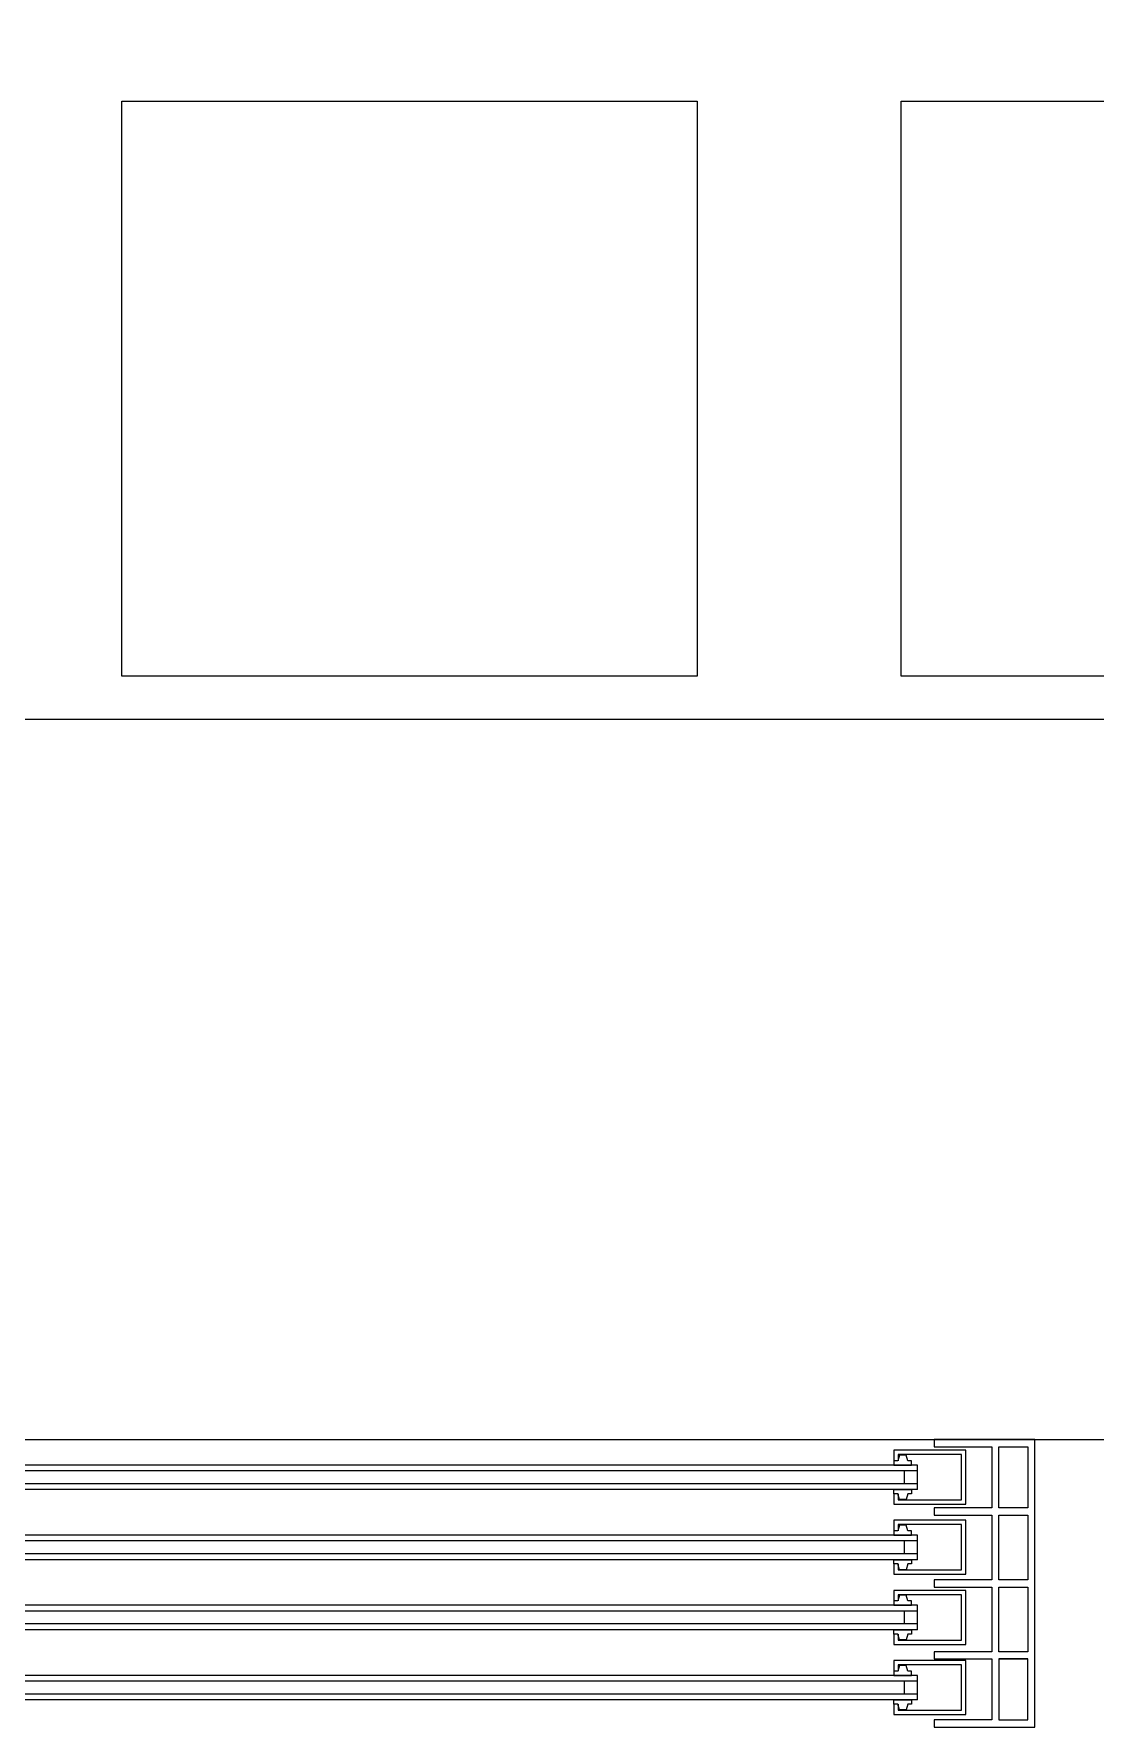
# Model space of a CAD drawing. Header units: centimetres. Extents: x 2135 to 5458, y 2057 to 4523.
# Drawn here: x 3198 to 3271.8, y 2825.7 to 2943.5 of the extents above; entities that cross this region are included whole.
import ezdxf

# ---------------------------------------------------------------- set-up
doc = ezdxf.new("R2010")
doc.units = ezdxf.units.CM
doc.header["$LTSCALE"] = 50
doc.linetypes.add('HIDDEN2', pattern=[0.1875, 0.125, -0.0625])
for name, color, linetype in [('BA_mat-cam', 131, 'Continuous'), ('BA_mob-sabit', 120, 'Continuous'), ('BA_plan-iz-alt', 8, 'HIDDEN2')]:
    doc.layers.add(name, color=color, linetype=linetype)
doc.layers.add('BA_mat_steel', color=244, linetype='Continuous', lineweight=5)
doc.layers.add('S05_EPDM_Contorno', color=31, linetype='Continuous', lineweight=5)

# ---------------------------------------------------------------- blocks, each defined once
blk = doc.blocks.new('4lü giyotin plan')
at = {"layer": 'BA_mat-cam'}
for p, q in [((6246.8, 3427.57), (6245.1, 3427.57)), ((6251.68, 3427.57), (6249.98, 3427.57)), ((6256.55, 3427.57), (6254.85, 3427.57)), ((6261.43, 3427.57), (6259.73, 3427.57)), ((6246.4, 3426.67), (6245.5, 3426.67)), ((6251.28, 3426.67), (6250.38, 3426.67)), ((6256.15, 3426.67), (6255.25, 3426.67)), ((6261.03, 3426.67), (6260.13, 3426.67))]:
    blk.add_line(p, q, dxfattribs=at)
at = {"layer": 'BA_mat_steel', "ltscale": 10}
blk.add_lwpolyline([(6258.58, 3432.73), (6262.83, 3432.73), (6262.83, 3428.73), (6263.33, 3428.73), (6263.33, 3435.73), (6258.58, 3435.73), (6258.58, 3435.73), (6243.33, 3435.73), (6243.33, 3428.73), (6243.83, 3428.73), (6243.83, 3432.73), (6248.08, 3432.73), (6248.08, 3428.73), (6248.58, 3428.73), (6248.58, 3432.73), (6253.08, 3432.73), (6253.08, 3428.73), (6253.58, 3428.73), (6253.58, 3432.73), (6258.08, 3432.73), (6258.08, 3428.73), (6258.58, 3428.73)], close=True, dxfattribs=at)
at = {"layer": 'BA_mat_steel'}
for points in [[(6243.83, 3435.23), (6248.08, 3435.23), (6248.08, 3433.23), (6243.83, 3433.23)], [(6248.58, 3435.23), (6253.08, 3435.23), (6253.08, 3433.23), (6248.58, 3433.23)], [(6253.58, 3435.23), (6258.08, 3435.23), (6258.08, 3433.23), (6253.58, 3433.23)], [(6262.83, 3435.23), (6258.58, 3435.23), (6258.58, 3433.23), (6262.83, 3433.23)]]:
    blk.add_lwpolyline(points, close=True, dxfattribs=at)
at = {"layer": 'BA_mat_steel', "ltscale": 10}
blk.add_lwpolyline([(6258.58, 3433.23), (6258.58, 3435.23)], dxfattribs=at)
at = {"layer": 'BA_mat_steel'}
for points in [[(6247.1, 3425.92), (6247.82, 3425.92), (6247.82, 3430.92), (6244.07, 3430.92), (6244.07, 3425.92), (6244.8, 3425.92)], [(6251.98, 3425.92), (6252.69, 3425.92), (6252.69, 3430.92), (6248.94, 3430.92), (6248.94, 3425.92), (6249.68, 3425.92)], [(6256.85, 3425.92), (6257.57, 3425.92), (6257.57, 3430.92), (6253.82, 3430.92), (6253.82, 3425.92), (6254.55, 3425.92)], [(6261.73, 3425.92), (6262.44, 3425.92), (6262.44, 3430.92), (6258.69, 3430.92), (6258.69, 3425.92), (6259.43, 3425.92)], [(6247.1, 3426.22), (6247.52, 3426.22), (6247.52, 3430.62), (6244.37, 3430.62), (6244.37, 3426.22), (6244.8, 3426.22)], [(6251.98, 3426.22), (6252.39, 3426.22), (6252.39, 3430.62), (6249.24, 3430.62), (6249.24, 3426.22), (6249.68, 3426.22)], [(6256.85, 3426.22), (6257.27, 3426.22), (6257.27, 3430.62), (6254.12, 3430.62), (6254.12, 3426.22), (6254.55, 3426.22)], [(6261.73, 3426.22), (6262.14, 3426.22), (6262.14, 3430.62), (6258.99, 3430.62), (6258.99, 3426.22), (6259.43, 3426.22)]]:
    blk.add_lwpolyline(points, dxfattribs=at)
at = {"layer": 'S05_EPDM_Contorno'}
for points in [[(6244.8, 3425.92), (6245.1, 3425.92), (6245.1, 3427.16), (6244.8, 3427.16), (6244.8, 3426.89), (6244.4, 3426.78), (6244.4, 3426.31), (6244.8, 3426.19), (6244.8, 3425.92)], [(6247.1, 3425.92), (6246.8, 3425.92), (6246.8, 3427.16), (6247.1, 3427.16), (6247.1, 3426.89), (6247.5, 3426.78), (6247.5, 3426.31), (6247.1, 3426.19), (6247.1, 3425.92)], [(6249.68, 3425.92), (6249.98, 3425.92), (6249.98, 3427.16), (6249.68, 3427.16), (6249.68, 3426.89), (6249.28, 3426.78), (6249.28, 3426.31), (6249.68, 3426.19), (6249.68, 3425.92)], [(6251.98, 3425.92), (6251.68, 3425.92), (6251.68, 3427.16), (6251.98, 3427.16), (6251.98, 3426.89), (6252.38, 3426.78), (6252.38, 3426.31), (6251.98, 3426.19), (6251.98, 3425.92)], [(6254.55, 3425.92), (6254.85, 3425.92), (6254.85, 3427.16), (6254.55, 3427.16), (6254.55, 3426.89), (6254.15, 3426.78), (6254.15, 3426.31), (6254.55, 3426.19), (6254.55, 3425.92)], [(6256.85, 3425.92), (6256.55, 3425.92), (6256.55, 3427.16), (6256.85, 3427.16), (6256.85, 3426.89), (6257.25, 3426.78), (6257.25, 3426.31), (6256.85, 3426.19), (6256.85, 3425.92)], [(6259.43, 3425.92), (6259.73, 3425.92), (6259.73, 3427.16), (6259.43, 3427.16), (6259.43, 3426.89), (6259.03, 3426.78), (6259.03, 3426.31), (6259.43, 3426.19), (6259.43, 3425.92)], [(6261.73, 3425.92), (6261.43, 3425.92), (6261.43, 3427.16), (6261.73, 3427.16), (6261.73, 3426.89), (6262.13, 3426.78), (6262.13, 3426.31), (6261.73, 3426.19), (6261.73, 3425.92)]]:
    blk.add_lwpolyline(points, dxfattribs=at)
blk = doc.blocks.new('cephe')
at = {"layer": 'BA_mat-cam'}
for p, q in [((7009.86, 2843.96), (6838.7, 2843.96)), ((7009.86, 2843.56), (6838.7, 2843.56)), ((7009.86, 2842.66), (6838.7, 2842.66)), ((7009.86, 2842.26), (6838.7, 2842.26)), ((7009.86, 2839.08), (6838.7, 2839.08)), ((7009.86, 2838.68), (6838.7, 2838.68)), ((7009.86, 2837.78), (6838.7, 2837.78)), ((7009.86, 2837.38), (6838.7, 2837.38)), ((7009.86, 2834.21), (6838.7, 2834.21)), ((7009.86, 2833.81), (6838.7, 2833.81)), ((7009.86, 2832.91), (6838.7, 2832.91)), ((7009.86, 2832.51), (6838.7, 2832.51)), ((7009.86, 2829.33), (6838.7, 2829.33)), ((7009.86, 2828.93), (6838.7, 2828.93)), ((7009.86, 2828.03), (6838.7, 2828.03)), ((7009.86, 2827.63), (6838.7, 2827.63))]:
    blk.add_line(p, q, dxfattribs=at)
at = {"layer": 'BA_mat_steel', "rotation": 270}
blk.add_blockref('4lü giyotin plan', (3582.3, 9089.06), dxfattribs=at)

msp = doc.modelspace()

# ---------------------------------------------------------------- linework, layer by layer
at = {"layer": 'BA_mob-sabit'}
for points in [[(3204.09, 2938.82), (3244.09, 2938.82), (3244.09, 2898.82), (3204.09, 2898.82), (3204.09, 2938.82)], [(3258.27, 2938.82), (3298.27, 2938.82), (3298.27, 2898.82), (3258.27, 2898.82), (3258.27, 2938.82)]]:
    msp.add_lwpolyline(points, dxfattribs=at)
msp.add_lwpolyline([(3677.57, 2895.82), (3067.57, 2895.82), (3067.57, 2845.73), (3677.57, 2845.73)], close=True, dxfattribs=at)
at = {"layer": 'BA_plan-iz-alt', "ltscale": 3}
msp.add_lwpolyline([(3687.57, 2845.73), (3687.57, 3250.73), (3647.57, 3250.73), (3647.57, 3188.73), (3097.57, 3188.73), (3097.57, 3250.73), (3057.57, 3250.73), (3057.57, 2845.73), (3687.57, 2845.73)], dxfattribs=at)

# ---------------------------------------------------------------- block references
at = {"layer": 'BA_mat-cam'}
msp.add_blockref('cephe', (-3750.46, 0), dxfattribs=at)

doc.saveas('drawing.dxf')
